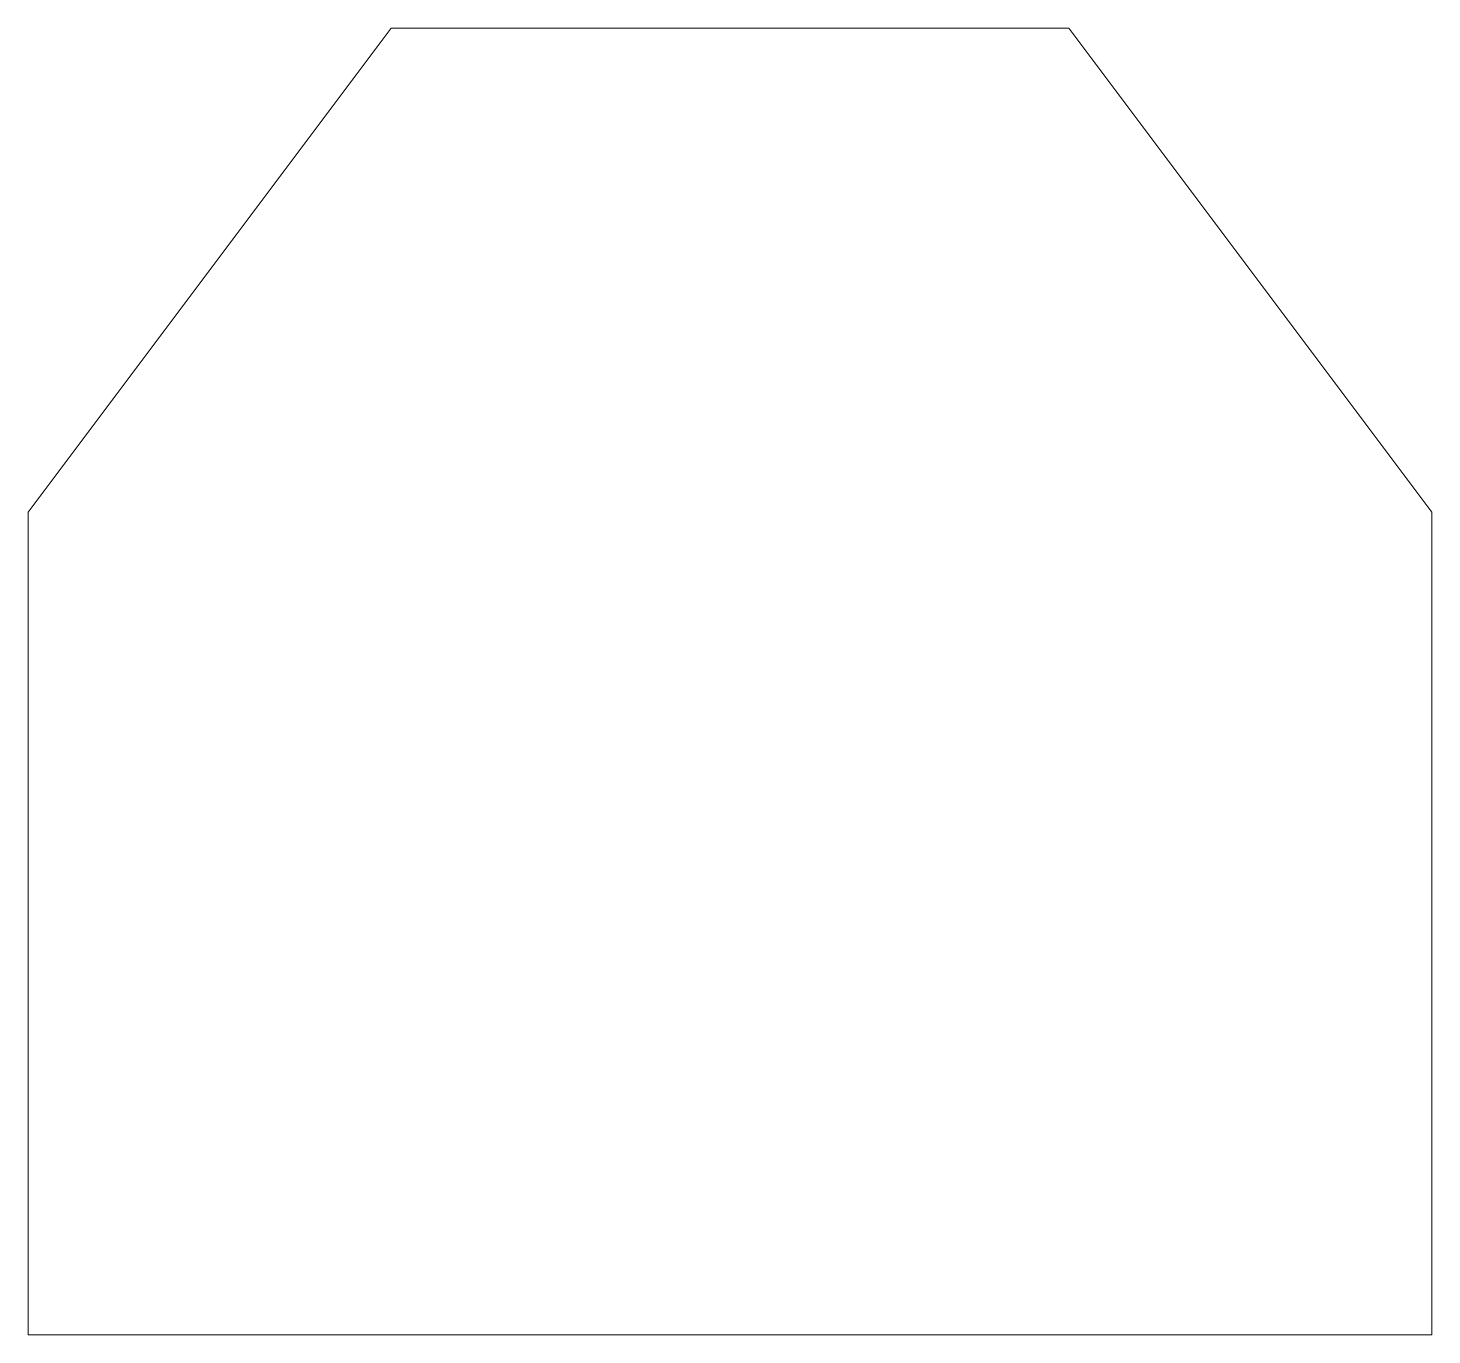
# Model space of a CAD drawing. Header units: millimetres. Extents: x -15.7 to 13.3, y -1.6 to 25.4.
import ezdxf

# ---------------------------------------------------------------- set-up
doc = ezdxf.new("R2010")
doc.units = ezdxf.units.MM

msp = doc.modelspace()

# ---------------------------------------------------------------- linework, layer by layer
at = {"color": 7, "linetype": 'Continuous', "lineweight": 15}
for p, q in [((-8.189, 25.39), (-15.689, 15.39)), ((5.811, 25.39), (-8.189, 25.39)), ((13.311, 15.39), (5.811, 25.39)), ((-15.689, 15.39), (-15.689, -1.61)), ((13.311, -1.61), (13.311, 15.39)), ((-15.689, -1.61), (13.311, -1.61))]:
    msp.add_line(p, q, dxfattribs=at)

doc.saveas('drawing.dxf')
